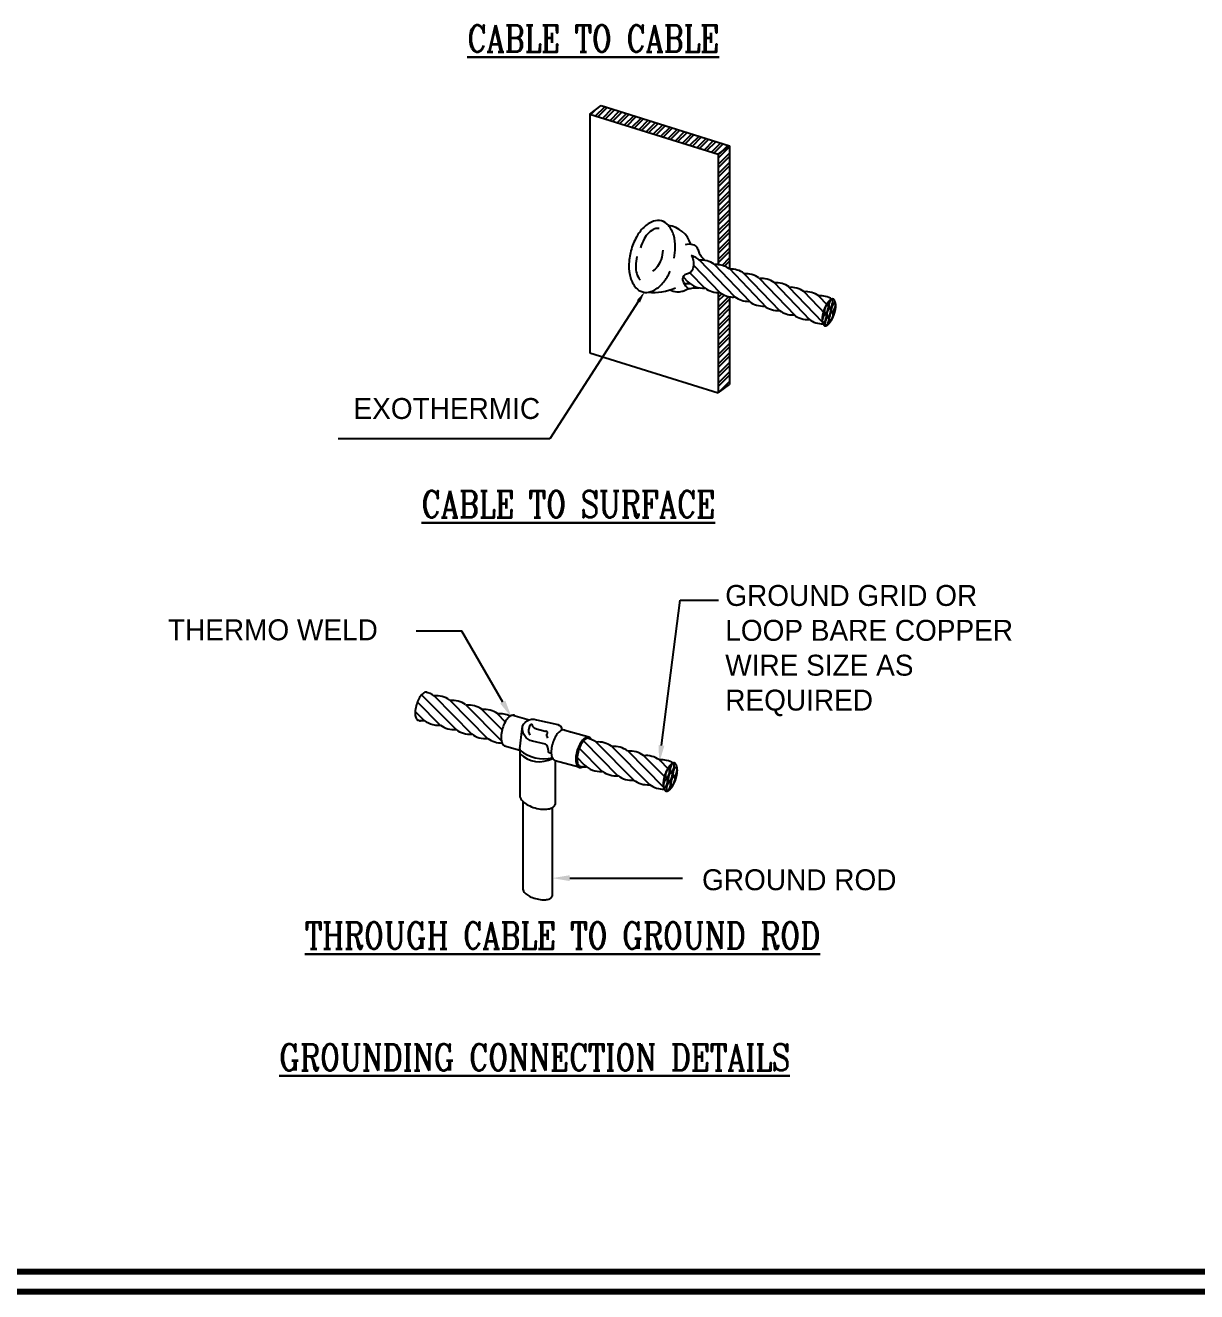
# Model space of a CAD drawing. Extents: x -508 to 92, y -98 to -31.
# Drawn here: x -480.23 to -456.91, y -97.84 to -72.63 of the extents above; entities that cross this region are included whole.
import ezdxf

# ---------------------------------------------------------------- set-up
doc = ezdxf.new("R2010")
doc.units = 0
doc.header["$MEASUREMENT"] = 0
doc.linetypes.add('DASHED', pattern=[19.05, 12.7, -6.35])
doc.layers.get('0').update_dxf_attribs({"linetype": 'CONTINUOUS', "lineweight": 30})
for name, color, linetype in [('E-DET2-DWG', 2, 'CONTINUOUS'), ('E-STD-DWG', 2, 'CONTINUOUS'), ('E-T25', 3, 'CONTINUOUS')]:
    doc.layers.add(name, color=color, linetype=linetype)
doc.layers.add('UG-BORDER', color=20, linetype='CONTINUOUS', lineweight=80)
doc.styles.add('ROMANC', font='ROMANC')
doc.styles.add('STENCIL', font='STENCIL.shx', dxfattribs={"height": 0.25})

# ---------------------------------------------------------------- blocks, each defined once
blk = doc.blocks.new('*X43')
at = {"color": 0}
for p, q in [((628.43, 386.24), (630.53, 388.35)), ((628.43, 386.87), (629.01, 387.45)), ((628.43, 385.1), (630.53, 387.21)), ((628.43, 384.47), (630.53, 386.58)), ((628.43, 383.33), (630.53, 385.44)), ((628.43, 382.71), (630.53, 384.81)), ((628.43, 381.56), (630.53, 383.67)), ((628.43, 380.94), (630.53, 383.05)), ((628.43, 379.8), (630.53, 381.9)), ((628.43, 379.17), (630.53, 381.28)), ((628.43, 378.03), (630.53, 380.14)), ((628.43, 377.4), (630.53, 379.51)), ((628.43, 376.26), (630.53, 378.37)), ((628.43, 375.64), (630.53, 377.74)), ((628.43, 374.49), (630.53, 376.6)), ((628.43, 373.87), (630.53, 375.98)), ((628.43, 372.73), (630.53, 374.83)), ((628.43, 372.1), (630.53, 374.21)), ((628.43, 370.96), (630.53, 373.07)), ((628.43, 370.33), (630.53, 372.44)), ((628.43, 369.19), (630.53, 371.3)), ((628.43, 368.56), (630.53, 370.67)), ((628.43, 367.42), (630.53, 369.53)), ((628.43, 366.8), (630.53, 368.9)), ((629.12, 366.34), (630.53, 367.76)), ((629.58, 366.19), (630.53, 367.14)), ((630.33, 365.79), (630.53, 365.99))]:
    blk.add_line(p, q, dxfattribs=at)
blk = doc.blocks.new('*X42')
at = {"color": 0}
for p, q in [((628.43, 360.35), (629.11, 361.04)), ((628.43, 359.73), (629.52, 360.82)), ((628.43, 358.58), (630.39, 360.55)), ((628.43, 357.96), (630.53, 360.07)), ((628.43, 356.82), (630.53, 358.92)), ((628.43, 356.19), (630.53, 358.3)), ((628.43, 355.05), (630.53, 357.16)), ((628.43, 354.42), (630.53, 356.53)), ((628.43, 353.28), (630.53, 355.39)), ((628.43, 352.65), (630.53, 354.76)), ((628.43, 351.51), (630.53, 353.62)), ((628.43, 350.89), (630.53, 352.99)), ((628.43, 349.74), (630.53, 351.85)), ((628.43, 349.12), (630.53, 351.23)), ((628.43, 347.98), (630.53, 350.08)), ((628.43, 347.35), (630.53, 349.46)), ((628.43, 346.21), (630.53, 348.32)), ((628.43, 345.58), (630.53, 347.69)), ((628.43, 344.44), (630.53, 346.55)), ((628.43, 343.82), (630.53, 345.92)), ((628.43, 342.67), (630.53, 344.78))]:
    blk.add_line(p, q, dxfattribs=at)
blk = doc.blocks.new('*X44')
at = {"color": 0}
for p, q in [((605.64, 394.13), (607.33, 395.83)), ((606.12, 393.98), (607.81, 395.68)), ((606.99, 393.71), (608.68, 395.4)), ((604.77, 394.4), (605.57, 395.21)), ((607.46, 393.56), (609.16, 395.26)), ((608.33, 393.29), (610.03, 394.98)), ((608.81, 393.14), (610.5, 394.84)), ((609.68, 392.87), (611.37, 394.56)), ((610.16, 392.72), (611.85, 394.41)), ((611.03, 392.45), (612.72, 394.14)), ((611.5, 392.3), (613.2, 393.99)), ((612.38, 392.03), (614.07, 393.72)), ((612.85, 391.88), (614.54, 393.57)), ((613.72, 391.61), (615.42, 393.3)), ((614.2, 391.46), (615.89, 393.15)), ((615.07, 391.19), (616.76, 392.88)), ((615.55, 391.04), (617.24, 392.73)), ((616.42, 390.77), (618.11, 392.46)), ((616.89, 390.62), (618.59, 392.31)), ((617.76, 390.35), (619.46, 392.04)), ((618.24, 390.2), (619.93, 391.89)), ((619.11, 389.93), (620.8, 391.62)), ((619.59, 389.78), (621.28, 391.47)), ((620.46, 389.51), (622.15, 391.2)), ((620.93, 389.36), (622.63, 391.05)), ((621.8, 389.08), (623.5, 390.78)), ((622.28, 388.94), (623.97, 390.63)), ((623.15, 388.66), (624.85, 390.36)), ((623.63, 388.52), (625.32, 390.21)), ((624.5, 388.24), (626.19, 389.94)), ((624.98, 388.09), (626.67, 389.79)), ((625.85, 387.82), (627.54, 389.52)), ((626.32, 387.67), (628.02, 389.37)), ((627.19, 387.4), (628.89, 389.1)), ((627.67, 387.25), (629.36, 388.95)), ((629.01, 387.45), (630.23, 388.67))]:
    blk.add_line(p, q, dxfattribs=at)

msp = doc.modelspace()

# ---------------------------------------------------------------- linework, layer by layer
at = {"layer": 'E-DET2-DWG'}
for p, q in [((-468.993, -74.392), (-468.767, -74.224)), ((-468.767, -74.224), (-466.211, -75.022)), ((-468.993, -74.392), (-468.993, -79.148)), ((-468.993, -74.392), (-466.437, -75.19)), ((-466.437, -75.19), (-466.211, -75.022)), ((-466.211, -75.022), (-466.211, -77.483)), ((-466.437, -75.19), (-466.437, -77.392)), ((-466.93, -77.403), (-466.408, -77.946)), ((-466.82, -77.294), (-466.109, -78.035)), ((-466.52, -77.384), (-465.81, -78.123)), ((-467.137, -77.632), (-467.042, -77.732)), ((-467.001, -77.551), (-466.705, -77.86)), ((-466.229, -77.457), (-465.468, -78.248)), ((-465.93, -77.565), (-465.22, -78.304)), ((-465.632, -77.654), (-464.907, -78.407)), ((-465.332, -77.743), (-464.615, -78.489)), ((-465.041, -77.831), (-464.364, -78.535)), ((-466.437, -77.947), (-466.437, -79.946)), ((-466.211, -78.03), (-466.211, -79.778)), ((-464.741, -77.921), (-464.303, -78.376)), ((-464.442, -78.009), (-464.268, -78.19)), ((-464.197, -78.3), (-464.171, -78.327)), ((-464.235, -78.483), (-464.216, -78.502)), ((-468.993, -79.148), (-466.437, -79.946)), ((-466.437, -79.946), (-466.211, -79.778))]:
    msp.add_line(p, q, dxfattribs=at)
at = {"layer": 'E-DET2-DWG', "color": 3}
for points in [[(-467.315, -77.265, 0.045103), (-467.292, -77.047, 0.074107), (-467.324, -76.807, 0.106912), (-467.431, -76.607, 0.152758), (-467.568, -76.521, 0.152758), (-467.729, -76.528, 0.106912), (-467.921, -76.65, 0.074107), (-468.067, -76.843, 0.060708), (-468.176, -77.117, 0.060708)], [(-467.615, -76.67, 0.121546), (-467.697, -76.679, 0.106912), (-467.82, -76.756, 0.074107), (-467.913, -76.879, 0.060708), (-467.983, -77.054, 0.060708)], [(-468.176, -77.117, 0.060708), (-468.216, -77.409, 0.074107), (-468.184, -77.65, 0.106912), (-468.077, -77.85, 0.152758), (-467.94, -77.935, 0.152758), (-467.779, -77.928, 0.106912), (-467.587, -77.807, 0.074107), (-467.441, -77.614, 0.021015), (-467.395, -77.522, 0.060708)], [(-467.54, -77.105, -0.060708), (-467.577, -77.29, -0.074107), (-467.646, -77.428, -0.10351), (-467.749, -77.524, -0.152758)], [(-467.09, -76.991, -0.131575), (-466.948, -76.987, -0.190438), (-466.866, -77.044, -0.078845), (-466.83, -77.122, 0.077301), (-466.794, -77.202, 0.039437), (-466.753, -77.255, 0.034847), (-466.699, -77.308)], [(-468.055, -77.23, 0.060708), (-468.08, -77.417, 0.074107), (-468.06, -77.57, 0.10351), (-467.994, -77.694, 0.152758)], [(-466.973, -77.207, -0.107703), (-466.93, -77.34, -0.109967), (-466.946, -77.476, -0.269129), (-467.068, -77.581, 0.366198), (-467.148, -77.678, 0.124806), (-467.13, -77.744, 0.10292), (-467.029, -77.873)], [(-467.402, -77.894, 0.079785), (-467.263, -77.932, 0.10633), (-467.155, -77.921, 0.027193), (-467.097, -77.899, -0.027051), (-467.038, -77.876, -0.052523), (-466.939, -77.855, -0.042084), (-466.815, -77.853)]]:
    msp.add_lwpolyline(points, format="xyb", dxfattribs=at)
at = {"layer": 'E-DET2-DWG', "linetype": 'DASHED'}
msp.add_lwpolyline([(-464.34, -78.308, 0.045972), (-464.366, -78.424, 0.059573), (-464.367, -78.514, 0.101236), (-464.342, -78.588, 0.188553), (-464.318, -78.608, 0.188553), (-464.287, -78.606, 0.101236), (-464.225, -78.559, 0.059573), (-464.173, -78.486, 0.045972), (-464.127, -78.377, 0.045972), (-464.101, -78.261, 0.059573), (-464.1, -78.171, 0.101236), (-464.125, -78.097, 0.188553), (-464.149, -78.077, 0.188553), (-464.18, -78.079, 0.101236), (-464.242, -78.126, 0.059573), (-464.294, -78.199, 0.045972)], format="xyb", close=True, dxfattribs=at)
at = {"layer": 'E-DET2-DWG'}
for points in [[(-464.167, -78.176, 0.039343), (-464.16, -78.142, 0.052143), (-464.159, -78.115, 0.095402), (-464.166, -78.091, 0.209138), (-464.175, -78.084, 0.209138), (-464.186, -78.085, 0.095402), (-464.204, -78.101, 0.052143), (-464.218, -78.124, 0.039343), (-464.231, -78.158, 0.039343), (-464.239, -78.192, 0.052143), (-464.239, -78.219, 0.095402), (-464.233, -78.243, 0.209138), (-464.224, -78.25, 0.209138), (-464.213, -78.249, 0.095402), (-464.194, -78.233, 0.052143), (-464.18, -78.21, 0.039343)], [(-464.115, -78.253, 0.039343), (-464.107, -78.218, 0.052143), (-464.106, -78.191, 0.095402), (-464.113, -78.168, 0.209138), (-464.122, -78.16, 0.209138), (-464.133, -78.162, 0.095402), (-464.152, -78.178, 0.052143), (-464.166, -78.201, 0.039343), (-464.178, -78.234, 0.039343), (-464.186, -78.269, 0.052143), (-464.187, -78.296, 0.095402), (-464.18, -78.319, 0.209138), (-464.171, -78.327, 0.209138), (-464.16, -78.325, 0.095402), (-464.141, -78.309, 0.052143), (-464.127, -78.286, 0.039343)], [(-464.294, -78.469, 0.039343), (-464.286, -78.435, 0.052143), (-464.285, -78.408, 0.095402), (-464.292, -78.384, 0.209138), (-464.301, -78.377, 0.209138), (-464.312, -78.378, 0.095402), (-464.33, -78.394, 0.052143), (-464.345, -78.417, 0.039343), (-464.357, -78.45, 0.039343), (-464.365, -78.485, 0.052143), (-464.366, -78.512, 0.095402), (-464.359, -78.536, 0.209138), (-464.35, -78.543, 0.209138), (-464.339, -78.542, 0.095402), (-464.32, -78.525, 0.052143), (-464.306, -78.503, 0.039343)], [(-464.254, -78.283, 0.039343), (-464.246, -78.248, 0.052143), (-464.245, -78.221, 0.095402), (-464.252, -78.198, 0.209138), (-464.261, -78.19, 0.209138), (-464.272, -78.192, 0.095402), (-464.29, -78.208, 0.052143), (-464.305, -78.231, 0.039343), (-464.317, -78.264, 0.039343), (-464.325, -78.299, 0.052143), (-464.325, -78.326, 0.095402), (-464.319, -78.349, 0.209138), (-464.31, -78.357, 0.209138), (-464.299, -78.355, 0.095402), (-464.28, -78.339, 0.052143), (-464.266, -78.316, 0.039343)], [(-464.205, -78.351, 0.039343), (-464.198, -78.316, 0.052143), (-464.197, -78.289, 0.095402), (-464.203, -78.266, 0.209138), (-464.212, -78.258, 0.209138), (-464.224, -78.26, 0.095402), (-464.242, -78.276, 0.052143), (-464.256, -78.299, 0.039343), (-464.269, -78.332, 0.039343), (-464.276, -78.367, 0.052143), (-464.277, -78.393, 0.095402), (-464.271, -78.417, 0.209138), (-464.262, -78.425, 0.209138), (-464.25, -78.423, 0.095402), (-464.232, -78.407, 0.052143), (-464.218, -78.384, 0.039343)], [(-464.156, -78.429, 0.039343), (-464.148, -78.394, 0.052143), (-464.148, -78.367, 0.095402), (-464.154, -78.344, 0.209138), (-464.163, -78.336, 0.209138), (-464.174, -78.338, 0.095402), (-464.193, -78.354, 0.052143), (-464.207, -78.377, 0.039343), (-464.219, -78.41, 0.039343), (-464.227, -78.445, 0.052143), (-464.228, -78.472, 0.095402), (-464.221, -78.495, 0.209138), (-464.212, -78.503, 0.209138), (-464.201, -78.501, 0.095402), (-464.183, -78.485, 0.052143), (-464.168, -78.462, 0.039343)], [(-464.241, -78.528, 0.039343), (-464.233, -78.493, 0.052143), (-464.232, -78.467, 0.095402), (-464.239, -78.443, 0.209138), (-464.248, -78.436, 0.209138), (-464.259, -78.437, 0.095402), (-464.278, -78.453, 0.052143), (-464.292, -78.476, 0.039343), (-464.304, -78.509, 0.039343), (-464.312, -78.544, 0.052143), (-464.313, -78.571, 0.095402), (-464.306, -78.595, 0.209138), (-464.297, -78.602, 0.209138), (-464.286, -78.601, 0.095402), (-464.267, -78.584, 0.052143), (-464.253, -78.561, 0.039343)]]:
    msp.add_lwpolyline(points, format="xyb", close=True, dxfattribs=at)
at = {"layer": 'E-DET2-DWG', "color": 3}
for centre, radius, start, end in [((-467.505, -77.156), 0.55, 18.544, 81.9514), ((-467.739, -76.817), 1.129, 265.1525, 293.3425)]:
    msp.add_arc(centre, radius, start, end, dxfattribs=at)
at = {"layer": 'E-DET2-DWG'}
for centre, start, end in [((-467.111, -77.626), 46.5842, 71.7902), ((-466.779, -77.74), 54.074, 94.5368), ((-466.477, -77.831), 84.7494, 94.5368), ((-466.477, -77.831), 54.074, 84.7494), ((-466.178, -77.922), 54.0741, 94.5368), ((-465.887, -78.012), 54.0741, 94.5368), ((-465.583, -78.105), 54.0741, 94.5368), ((-467.036, -77.327), 258.9144, 274.2356), ((-466.731, -77.42), 224.9734, 273.3684), ((-466.434, -77.507), 232.3432, 273.3471), ((-465.286, -78.192), 54.074, 94.5368), ((-464.992, -78.282), 54.074, 94.5368), ((-466.138, -77.596), 232.3432, 260.4978), ((-466.138, -77.596), 260.4978, 273.8502), ((-465.837, -77.682), 232.3432, 271.0166), ((-465.548, -77.777), 232.3432, 273.8502), ((-464.695, -78.369), 54.0741, 94.5368), ((-464.4, -78.454), 59.0555, 94.5368), ((-465.252, -77.865), 232.3432, 274.0854), ((-464.95, -77.953), 232.3432, 271.0166), ((-464.661, -78.043), 232.3432, 274.0854), ((-464.359, -78.131), 232.3432, 271.0166)]:
    msp.add_arc(centre, 0.44, start, end, dxfattribs=at)
at = {"layer": 'E-STD-DWG'}
for p, q in [((-472.342, -85.957), (-471.657, -86.65)), ((-472.099, -85.971), (-471.342, -86.739)), ((-472.425, -86.102), (-471.97, -86.564)), ((-471.783, -86.061), (-471.028, -86.827)), ((-471.468, -86.15), (-470.752, -86.876)), ((-471.152, -86.24), (-470.74, -86.657)), ((-472.469, -86.289), (-472.326, -86.433)), ((-470.837, -86.329), (-470.676, -86.492)), ((-469.12, -86.876), (-468.435, -87.569)), ((-468.877, -86.891), (-468.12, -87.658)), ((-468.561, -86.981), (-467.806, -87.746)), ((-469.204, -87.021), (-468.748, -87.483)), ((-468.246, -87.069), (-467.527, -87.799)), ((-467.93, -87.159), (-467.464, -87.631)), ((-467.615, -87.248), (-467.43, -87.435)), ((-467.388, -87.742), (-467.368, -87.762)), ((-467.351, -87.55), (-467.324, -87.578)), ((-470.327, -88.079), (-470.327, -89.8)), ((-469.743, -88.203), (-469.743, -89.968))]:
    msp.add_line(p, q, dxfattribs=at)
at = {"layer": 'E-STD-DWG', "color": 4}
for p, q in [((-470.523, -86.359), (-470.198, -86.454)), ((-469.553, -86.642), (-469.38, -86.692)), ((-469.492, -86.662), (-469.034, -86.787)), ((-470.689, -86.97), (-470.385, -87.06)), ((-470.385, -87.033), (-470.385, -87.939)), ((-469.247, -87.208), (-469.104, -87.353)), ((-469.685, -87.264), (-469.685, -88.142)), ((-469.685, -87.264), (-469.215, -87.394))]:
    msp.add_line(p, q, dxfattribs=at)
at = {"layer": 'E-STD-DWG'}
for points in [[(-472.235, -85.908, 0.052713), (-472.244, -85.905, 0.188553), (-472.277, -85.907, 0.101236), (-472.342, -85.957, 0.059573), (-472.395, -86.034, 0.045972), (-472.442, -86.15, 0.045972)], [(-472.442, -86.15, 0.045972), (-472.467, -86.272, 0.059573), (-472.467, -86.366, 0.101236), (-472.44, -86.444, 0.170493), (-472.418, -86.463, 0.188553)], [(-472.404, -86.464, -0.075935), (-472.418, -86.463, -0.188553)], [(-472.351, -86.466, -0.023528), (-472.37, -86.48, -0.049974), (-472.383, -86.485, -0.188553)], [(-470.327, -89.8, 0.188312), (-470.322, -89.848, 0.101295), (-470.268, -89.917, 0.059664), (-470.188, -89.97, 0.046056), (-470.073, -90.015, 0.046056), (-469.951, -90.038, 0.059664), (-469.855, -90.036, 0.101295), (-469.773, -90.007, 0.188312), (-469.743, -89.968, 0.188312)]]:
    msp.add_lwpolyline(points, format="xyb", dxfattribs=at)
at = {"layer": 'E-STD-DWG', "color": 4}
for points in [[(-470.489, -86.369, 0.052534), (-470.503, -86.363, 0.188553), (-470.553, -86.367, 0.101236), (-470.626, -86.422, 0.059573), (-470.682, -86.505, 0.045972), (-470.731, -86.624, 0.045972)], [(-470.385, -87.033), (-470.342, -86.635, -0.478835), (-470.057, -86.453), (-469.632, -86.55, -0.384335), (-469.554, -86.661, 0.314481)], [(-470.731, -86.624, 0.045972), (-470.757, -86.751, 0.059573), (-470.757, -86.851, 0.101236), (-470.727, -86.937, 0.187574), (-470.688, -86.969, 0.188553)], [(-469.76, -87.125), (-469.786, -87.12, -0.393137), (-469.819, -87.074), (-469.828, -87.006, 0.257612), (-469.875, -86.943), (-470.136, -86.88, -0.384432), (-470.333, -86.594, -1.111515)], [(-469.828, -86.822), (-469.839, -86.801, -0.255208), (-469.839, -86.723, 0.858379), (-469.885, -86.688), (-470.058, -86.639, -0.242881), (-470.133, -86.569, 0.885145), (-470.196, -86.583), (-470.208, -86.625, 0.222166), (-470.185, -86.759, 0.522411)], [(-469.492, -86.662, 0.045306), (-469.504, -86.658, 0.188553), (-469.554, -86.661, 0.101236), (-469.627, -86.717, 0.059573), (-469.683, -86.799, 0.045972), (-469.732, -86.919, 0.045972)], [(-469.732, -86.919, 0.045972), (-469.758, -87.046, 0.059573), (-469.758, -87.145, 0.101236), (-469.728, -87.232, 0.188553), (-469.689, -87.263, 0.01355), (-469.685, -87.264, 0.101236)], [(-468.969, -86.84, 0.013578), (-468.975, -86.829, 0.188553), (-469.015, -86.798, 0.188553), (-469.065, -86.802, 0.101236), (-469.138, -86.858, 0.059573), (-469.195, -86.94, 0.045972), (-469.243, -87.06, 0.045972)], [(-469.013, -86.827, 0.052713), (-469.022, -86.824, 0.188553), (-469.055, -86.826, 0.101236), (-469.12, -86.876, 0.059573), (-469.173, -86.954, 0.045972), (-469.22, -87.069, 0.045972)], [(-469.243, -87.06, 0.045972), (-469.27, -87.186, 0.059573), (-469.269, -87.286, 0.101236), (-469.24, -87.373, 0.188553), (-469.2, -87.404, 0.188553), (-469.15, -87.4, 0.007271), (-469.144, -87.397, 0.059573)], [(-469.22, -87.069, 0.045972), (-469.245, -87.191, 0.059573), (-469.245, -87.285, 0.101236), (-469.219, -87.363, 0.170493), (-469.196, -87.382, 0.188553)], [(-469.182, -87.383, -0.075935), (-469.196, -87.382, -0.188553)], [(-469.129, -87.389, -0.023528), (-469.148, -87.399, -0.049974), (-469.161, -87.404, -0.188553)], [(-470.383, -87.94, 0.002065), (-470.384, -87.94, 0.178874), (-470.379, -88.003, 0.103401), (-470.316, -88.089, 0.063297), (-470.22, -88.155, 0.04949), (-470.083, -88.209, 0.04949), (-469.938, -88.235, 0.063297), (-469.823, -88.23, 0.103401), (-469.723, -88.191, 0.176744), (-469.686, -88.141, 0.178874)]]:
    msp.add_lwpolyline(points, format="xyb", dxfattribs=at)
at = {"layer": 'E-STD-DWG', "linetype": 'DASHED'}
msp.add_lwpolyline([(-467.505, -87.561, 0.045972), (-467.53, -87.683, 0.059573), (-467.529, -87.777, 0.101236), (-467.503, -87.854, 0.188553), (-467.477, -87.875, 0.188553), (-467.445, -87.872, 0.101236), (-467.38, -87.823, 0.059573), (-467.327, -87.745, 0.045972), (-467.279, -87.629, 0.045972), (-467.254, -87.507, 0.059573), (-467.255, -87.413, 0.101236), (-467.281, -87.336, 0.188553), (-467.307, -87.315, 0.188553), (-467.339, -87.318, 0.101236), (-467.404, -87.367, 0.059573), (-467.457, -87.445, 0.045972)], format="xyb", close=True, dxfattribs=at)
at = {"layer": 'E-STD-DWG'}
for points in [[(-467.414, -87.533, 0.039343), (-467.407, -87.496, 0.052143), (-467.406, -87.468, 0.095402), (-467.413, -87.443, 0.209138), (-467.423, -87.435, 0.209138), (-467.435, -87.437, 0.095402), (-467.454, -87.454, 0.052143), (-467.468, -87.479, 0.039343), (-467.481, -87.514, 0.039343), (-467.488, -87.55, 0.052143), (-467.489, -87.579, 0.095402), (-467.482, -87.603, 0.209138), (-467.472, -87.611, 0.209138), (-467.46, -87.609, 0.095402), (-467.441, -87.592, 0.052143), (-467.427, -87.568, 0.039343)], [(-467.322, -87.42, 0.039343), (-467.314, -87.383, 0.052143), (-467.314, -87.355, 0.095402), (-467.321, -87.33, 0.209138), (-467.33, -87.322, 0.209138), (-467.342, -87.324, 0.095402), (-467.361, -87.341, 0.052143), (-467.376, -87.366, 0.039343), (-467.389, -87.401, 0.039343), (-467.396, -87.437, 0.052143), (-467.397, -87.465, 0.095402), (-467.389, -87.49, 0.209138), (-467.38, -87.498, 0.209138), (-467.368, -87.496, 0.095402), (-467.349, -87.479, 0.052143), (-467.335, -87.455, 0.039343)], [(-467.265, -87.499, 0.039343), (-467.258, -87.463, 0.052143), (-467.257, -87.434, 0.095402), (-467.264, -87.41, 0.209138), (-467.274, -87.402, 0.209138), (-467.286, -87.404, 0.095402), (-467.305, -87.421, 0.052143), (-467.319, -87.445, 0.039343), (-467.332, -87.48, 0.039343), (-467.34, -87.517, 0.052143), (-467.34, -87.545, 0.095402), (-467.333, -87.57, 0.209138), (-467.324, -87.578, 0.209138), (-467.312, -87.576, 0.095402), (-467.293, -87.559, 0.052143), (-467.278, -87.534, 0.039343)], [(-467.453, -87.729, 0.039343), (-467.446, -87.692, 0.052143), (-467.446, -87.664, 0.095402), (-467.453, -87.639, 0.209138), (-467.462, -87.632, 0.209138), (-467.474, -87.633, 0.095402), (-467.493, -87.651, 0.052143), (-467.508, -87.675, 0.039343), (-467.521, -87.71, 0.039343), (-467.528, -87.747, 0.052143), (-467.528, -87.775, 0.095402), (-467.521, -87.799, 0.209138), (-467.512, -87.807, 0.209138), (-467.5, -87.806, 0.095402), (-467.481, -87.788, 0.052143), (-467.466, -87.764, 0.039343)], [(-467.394, -87.79, 0.039343), (-467.386, -87.753, 0.052143), (-467.386, -87.725, 0.095402), (-467.393, -87.7, 0.209138), (-467.402, -87.693, 0.209138), (-467.414, -87.694, 0.095402), (-467.433, -87.712, 0.052143), (-467.448, -87.736, 0.039343), (-467.461, -87.771, 0.039343), (-467.468, -87.808, 0.052143), (-467.469, -87.836, 0.095402), (-467.461, -87.86, 0.209138), (-467.452, -87.868, 0.209138), (-467.44, -87.867, 0.095402), (-467.421, -87.849, 0.052143), (-467.407, -87.825, 0.039343)], [(-467.359, -87.603, 0.039343), (-467.352, -87.567, 0.052143), (-467.351, -87.538, 0.095402), (-467.358, -87.514, 0.209138), (-467.368, -87.506, 0.209138), (-467.38, -87.508, 0.095402), (-467.399, -87.525, 0.052143), (-467.413, -87.549, 0.039343), (-467.426, -87.584, 0.039343), (-467.434, -87.621, 0.052143), (-467.434, -87.649, 0.095402), (-467.427, -87.674, 0.209138), (-467.417, -87.681, 0.209138), (-467.405, -87.68, 0.095402), (-467.386, -87.662, 0.052143), (-467.372, -87.638, 0.039343)], [(-467.306, -87.684, 0.039343), (-467.298, -87.648, 0.052143), (-467.298, -87.62, 0.095402), (-467.305, -87.595, 0.209138), (-467.315, -87.587, 0.209138), (-467.327, -87.589, 0.095402), (-467.346, -87.606, 0.052143), (-467.36, -87.63, 0.039343), (-467.373, -87.665, 0.039343), (-467.38, -87.702, 0.052143), (-467.381, -87.73, 0.095402), (-467.374, -87.755, 0.209138), (-467.364, -87.763, 0.209138), (-467.352, -87.761, 0.095402), (-467.333, -87.744, 0.052143), (-467.319, -87.72, 0.039343)]]:
    msp.add_lwpolyline(points, format="xyb", close=True, dxfattribs=at)
for centre, start, end in [((-472.351, -86.359), 54.8158, 79.7196), ((-472.049, -86.439), 54.8158, 95.2786), ((-471.732, -86.53), 54.8158, 95.2786), ((-471.411, -86.623), 54.8158, 95.2786), ((-472.325, -86.009), 257.7149, 274.5919), ((-472.003, -86.103), 225.7152, 274.1101), ((-471.098, -86.71), 54.8158, 95.2786), ((-470.787, -86.796), 63.4338, 95.2786), ((-471.69, -86.189), 233.0849, 274.0888), ((-471.379, -86.278), 233.0849, 274.5919), ((-471.067, -86.367), 233.0849, 274.8271), ((-470.748, -86.455), 233.0849, 271.7584), ((-469.129, -87.278), 54.8158, 79.7196), ((-468.828, -87.358), 54.8158, 95.2786), ((-468.51, -87.449), 54.8158, 95.2786), ((-468.189, -87.542), 54.8158, 95.2786), ((-467.876, -87.629), 54.8158, 95.2786), ((-468.782, -87.022), 225.7152, 274.1101), ((-468.468, -87.108), 233.0849, 274.0888), ((-467.565, -87.715), 59.7977, 95.2786), ((-468.157, -87.197), 233.0849, 274.5919), ((-467.845, -87.286), 233.0849, 274.8271), ((-467.527, -87.374), 233.0849, 271.7584)]:
    msp.add_arc(centre, 0.462, start, end, dxfattribs=at)
at = {"layer": 'E-STD-DWG', "color": 4}
for centre, radius, start, end in [((-469.911, -86.476), 0.753, 230.9451, 283.1135), ((-469.994, -86.725), 0.564, 226.1058, 297.6559), ((-469.103, -86.928), 0.462, 257.7149, 274.5919)]:
    msp.add_arc(centre, radius, start, end, dxfattribs=at)
at = {"layer": 'E-T25', "color": 7}
for p, q in [((-468.025, -78.121), (-469.789, -80.862)), ((-469.789, -80.862), (-474, -80.862)), ((-467.568, -86.965), (-467.195, -84.071)), ((-467.195, -84.071), (-466.434, -84.071)), ((-471.539, -84.688), (-472.448, -84.688)), ((-470.725, -86.103), (-471.539, -84.688)), ((-469.393, -89.607), (-467.149, -89.607))]:
    msp.add_line(p, q, dxfattribs=at)
for points in [[(-468.058, -78.1), (-467.993, -78.142), (-467.899, -77.925)], [(-470.675, -86.074), (-470.776, -86.132), (-470.551, -86.406)], [(-467.51, -86.973), (-467.626, -86.958), (-467.613, -87.312)], [(-469.393, -89.666), (-469.393, -89.549), (-469.743, -89.607)]]:
    msp.add_solid(points, dxfattribs=at)
at = {"layer": 'UG-BORDER'}
for p, q in [((-507.973, -97.438), (-412.782, -97.438)), ((-508.377, -97.842), (-412.377, -97.842))]:
    msp.add_line(p, q, dxfattribs=at)

# ---------------------------------------------------------------- block references
at = {"layer": 'E-DET2-DWG', "xscale": 0.107160689025477, "yscale": 0.1071606889434449, "zscale": 0.1071606889497609}
for name in ['*X44', '*X43', '*X42']:
    msp.add_blockref(name, (-533.779, -116.663), dxfattribs=at)

# ---------------------------------------------------------------- texts
at = {"color": 5, "style": 'ROMANC', "width": 0.8}
for s, p in [('%%UCABLE TO CABLE', (-471.432, -73.153)), ('%%UCABLE TO SURFACE', (-472.342, -82.424)), ('%%UTHROUGH CABLE TO GROUND ROD', (-474.665, -91.013)), ('%%UGROUNDING CONNECTION DETAILS', (-475.178, -93.438))]:
    msp.add_text(s, height=0.52761, dxfattribs=at).set_placement(p)
at = {"layer": 'E-T25', "color": 7, "style": 'STENCIL'}
for s, height, p in [('EXOTHERMIC', 0.4167, (-473.698, -80.464)), ('THERMO WELD', 0.41666, (-477.392, -84.871)), ('GROUND ROD', 0.4167, (-466.76, -89.848))]:
    msp.add_text(s, height=height, dxfattribs=at).set_placement(p)
at = {"layer": 'E-T25', "color": 7, "insert": (-466.298, -83.77), "char_height": 0.41666, "width": 6.07859, "attachment_point": 1, "style": 'STENCIL'}
msp.add_mtext('GROUND GRID OR LOOP BARE COPPER WIRE SIZE AS REQUIRED', dxfattribs=at)

doc.saveas('drawing.dxf')
